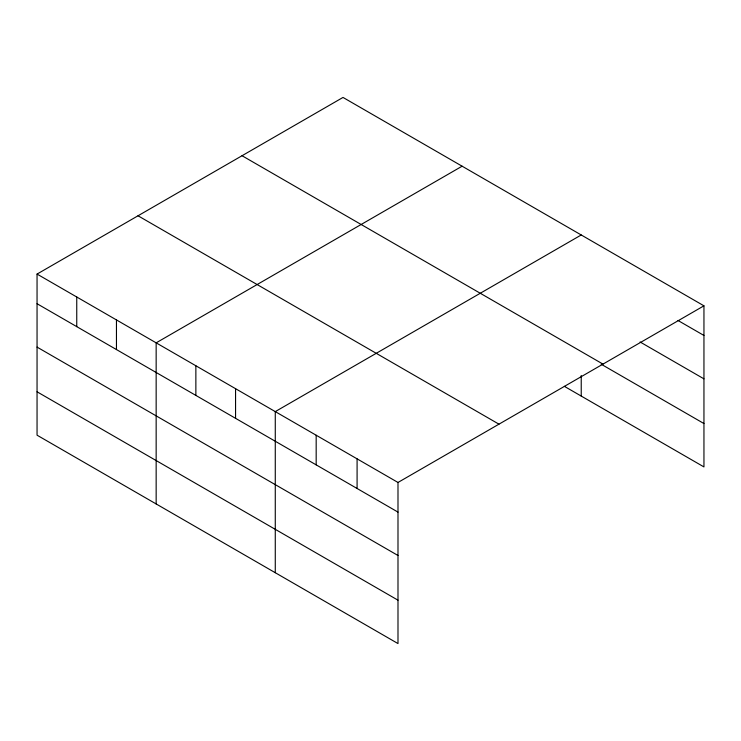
<?xml version="1.0" encoding="UTF-8"?>
<svg xmlns="http://www.w3.org/2000/svg" width="741" height="741" viewBox="0 0 741 741"><rect width="100%" height="100%" fill="white"/><g stroke="black" fill="none" stroke-linecap="round" stroke-linejoin="round"><path stroke-width="1.11" d="M37.05 274.077L397.991 482.465L397.991 643.568L37.05 435.18L37.05 274.077L343.009 97.432L703.95 305.82L703.95 466.923L564.355 386.33M462.115 166.197L156.156 342.842L156.156 503.945M581.231 234.971L275.272 411.607L275.272 572.719M397.991 482.465L703.95 305.82M678.006 320.483L703.95 335.46M640.094 341.981L703.95 378.846M242.038 155.721L602.979 364.109M601.183 364.211L703.95 423.546M138.021 215.779L498.962 424.167M37.05 303.717L397.991 512.105M37.05 347.103L397.991 555.491M37.05 391.794L397.991 600.182M581.231 375.52L581.231 396.074M357.088 458.846L357.088 488.486M316.175 435.226L316.175 464.876M235.564 388.692L235.564 418.332M195.865 365.767L195.865 395.407M116.457 319.917L116.457 349.567M76.749 296.993L76.749 326.642"/></g></svg>
